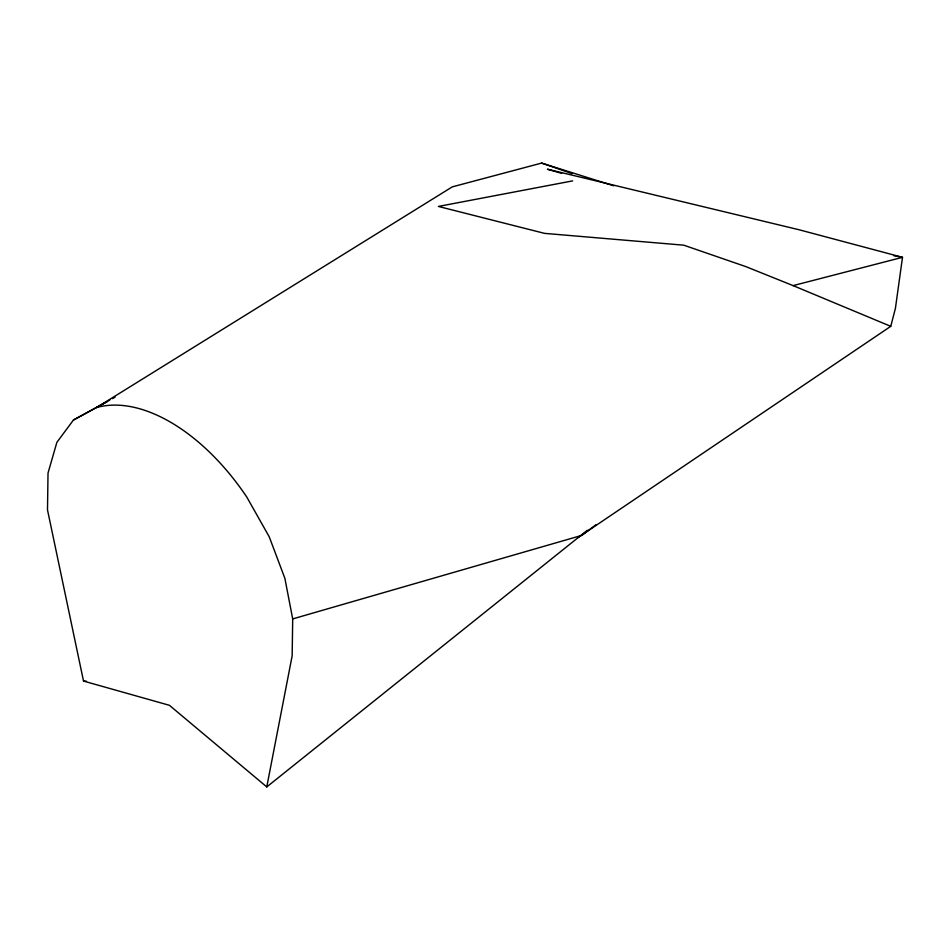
<?xml version="1.0" encoding="UTF-8"?>
<svg xmlns="http://www.w3.org/2000/svg" width="950" height="950" viewBox="0 0 950 950"><rect width="100%" height="100%" fill="white"/><g stroke="black" fill="none" stroke-linecap="round" stroke-linejoin="round"><path stroke-width="1.43" d="M73.435 420.031L96.591 407.526A174.515 100.759 60 0 1 246.81 497.099L269.218 536.762L284.869 578.312L292.695 618.913L292.161 655.809L266.772 786.921L169.421 705.304L83.517 681.067L47.5 509.924L48.022 473.029L56.869 442.367L73.435 420.031L109.856 400.045M578.087 537.558L890.756 326.337L895.422 308.322L902.5 257.319L799.116 229.769L547.438 169.207L561.664 173.363M587.326 530.254L266.772 786.921M596.089 524.638L581.923 535.337L292.695 618.913M112.456 398.62L115.057 397.183M106.97 401.826L96.591 407.526L452.283 186.865L541.631 163.079L613.724 185.796M572.672 180.88L438.378 206.435L544.54 233.368L683.774 245.183L745.857 266.618L793.096 285.618L902.5 257.319L893.796 255.716M83.517 681.067L86.462 681.221M541.631 163.079L572.031 173.601M793.096 285.618L890.756 326.337"/></g></svg>
